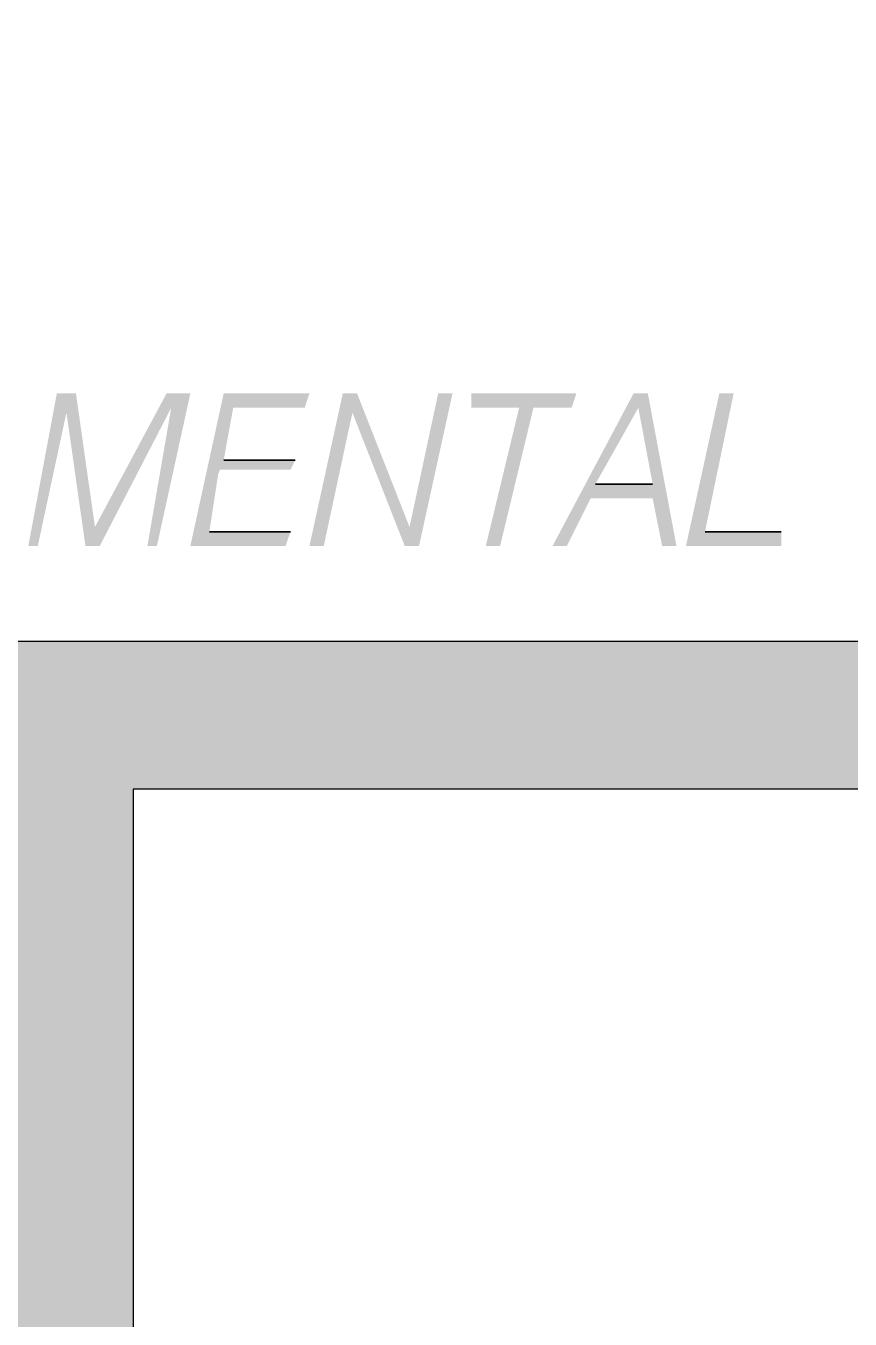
# Model space of a CAD drawing. Header units: millimetres. Extents: x 182 to 575, y -105 to 95.
# Drawn here: x 267.959 to 268.782, y 69.829 to 71.121 of the extents above; entities that cross this region are included whole.
import ezdxf

# ---------------------------------------------------------------- set-up
doc = ezdxf.new("R2010")
doc.units = ezdxf.units.MM
doc.header["$MEASUREMENT"] = 0
doc.layers.add('PDF_Geometry', color=7, linetype='Continuous')
doc.layers.add('PDF_Solid Fills', color=7, linetype='Continuous')

msp = doc.modelspace()

# ---------------------------------------------------------------- hatches: boundary and pattern name
at = {"layer": 'PDF_Solid Fills', "true_color": 0xb9b9b9, "transparency": 33554559}
msp.add_hatch(color=9, dxfattribs=at).paths.add_polyline_path([(261.6659, 70.5062), (261.6659, 73.0681), (261.5183, 73.0681), (261.5183, 70.5062), (259.5945, 70.5062), (259.5945, 69.7967), (259.7945, 69.7967), (259.7945, 70.3586), (267.9183, 70.3586), (267.9183, 66.6777), (268.0659, 66.6777), (268.0659, 70.3586), (271.3183, 70.3586), (271.3183, 69.7967), (271.4659, 69.7967), (271.4659, 70.5062)])
at = {"layer": 'PDF_Solid Fills', "transparency": 33554559}
for points in [[(268.1231, 70.7539), (268.0993, 70.7539), (268.0278, 70.6205), (268.0088, 70.7539), (267.9897, 70.7539), (267.9612, 70.6015), (267.9707, 70.6015), (267.9993, 70.7348), (268.0183, 70.6015), (268.0326, 70.6015), (268.104, 70.7396), (268.0802, 70.6015), (268.0897, 70.6015)], [(268.1527, 70.6777), (268.2231, 70.6777), (268.2278, 70.6872), (268.1564, 70.6872), (268.1659, 70.7396), (268.2373, 70.7396), (268.2421, 70.7539), (268.1564, 70.7539), (268.1231, 70.6015), (268.2183, 70.6015), (268.2231, 70.6158), (268.1421, 70.6158), (268.1509, 70.6732)], [(268.3707, 70.7539), (268.3421, 70.6205), (268.2897, 70.7539), (268.2754, 70.7539), (268.2421, 70.6015), (268.2564, 70.6015), (268.285, 70.7348), (268.3373, 70.6015), (268.3516, 70.6015), (268.385, 70.7539)], [(268.4516, 70.7396), (268.4183, 70.6015), (268.4326, 70.6015), (268.4659, 70.7396), (268.504, 70.7396), (268.5088, 70.7539), (268.404, 70.7539), (268.404, 70.7396)], [(268.7135, 70.6015), (268.7135, 70.6158), (268.6373, 70.6158), (268.6659, 70.7539), (268.6516, 70.7539), (268.6183, 70.6015)]]:
    msp.add_hatch(color=256, dxfattribs=at).paths.add_polyline_path(points)
h = msp.add_hatch(color=256, dxfattribs=at)
h.paths.add_polyline_path([(268.5707, 70.7396), (268.585, 70.6634), (268.5278, 70.6634)])
h.paths.add_polyline_path([(268.6088, 70.6015), (268.5802, 70.7539), (268.5659, 70.7539), (268.485, 70.6015), (268.4993, 70.6015), (268.5231, 70.6491), (268.585, 70.6491), (268.5945, 70.6015)], flags=0)

# ---------------------------------------------------------------- linework, layer by layer
at = {"layer": 'PDF_Geometry', "lineweight": 25}
for points in [[(271.4659, 70.5062), (261.6659, 70.5062), (261.6659, 73.0681)], [(268.2278, 70.6872), (268.1564, 70.6872), (268.2278, 70.6872)], [(268.5278, 70.6634), (268.585, 70.6634), (268.5278, 70.6634)], [(268.2231, 70.6158), (268.1421, 70.6158), (268.2231, 70.6158)], [(268.7135, 70.6158), (268.6373, 70.6158), (268.7135, 70.6158)], [(271.4659, 69.7967), (271.4659, 70.5062), (271.4659, 69.7967), (271.3183, 69.7967), (271.3183, 70.3586), (268.0659, 70.3586), (268.0659, 66.6777), (269.185, 66.6777)], [(268.0659, 70.5062), (268.0659, 70.5062)]]:
    msp.add_lwpolyline(points, dxfattribs=at)
at = {"layer": 'PDF_Geometry', "lineweight": 13}
msp.add_lwpolyline([(268.0659, 70.5062), (255.2802, 70.5062)], dxfattribs=at)

doc.saveas('drawing.dxf')
